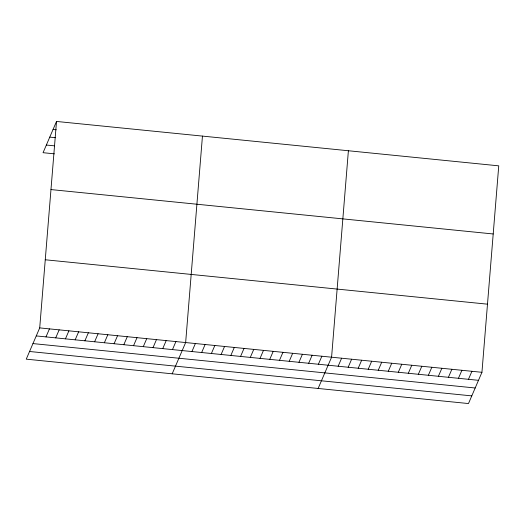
<?xml version="1.0" encoding="UTF-8"?>
<svg xmlns="http://www.w3.org/2000/svg" width="525" height="525" viewBox="0 0 525 525"><rect width="100%" height="100%" fill="white"/><g stroke="black" fill="none" stroke-linecap="round" stroke-linejoin="round"><path stroke-width="0.79" d="M39.71 327.902L56.516 121.446L498.75 165.841L481.943 372.304L468.484 403.554L26.25 359.159L39.71 327.902L481.943 372.304M202.453 136.093L185.647 342.556L172.187 373.807M348.39 150.747L331.583 357.21L318.124 388.461M56.516 121.446L43.057 152.696L54.403 153.838M45.99 336.899L49.442 328.88M55.716 337.87L59.167 329.858M65.448 338.848L68.9 330.835M75.173 339.826L78.625 331.813M84.906 340.804L88.357 332.784M94.631 341.782L98.083 333.762M104.363 342.759L107.815 334.74M114.089 343.731L117.541 335.718M123.821 344.708L127.273 336.696M133.547 345.686L137.005 337.673M143.279 346.664L146.731 338.645M153.011 347.642L156.463 339.623M162.737 348.62L166.189 340.6M172.469 349.598L175.921 341.578M191.927 351.547L195.379 343.534M201.652 352.524L205.104 344.512M211.385 353.502L214.837 345.483M221.11 354.48L224.562 346.461M230.843 355.458L234.294 347.438M240.568 356.429L244.027 348.416M250.3 357.407L253.752 349.394M260.033 358.385L263.484 350.372M269.758 359.363L273.21 351.343M279.49 360.34L282.942 352.321M289.216 361.318L292.668 353.299M298.948 362.296L302.4 354.277M308.674 363.267L312.126 355.254M318.406 364.245L321.858 356.232M338.159 366.227L341.611 358.214M348.18 367.238L351.632 359.218M358.208 368.242L361.659 360.229M368.228 369.246L371.68 361.233M378.256 370.256L381.708 362.237M388.277 371.26L391.729 363.248M398.304 372.271L401.756 364.252M408.325 373.275L411.777 365.256M418.353 374.279L421.805 366.266M428.374 375.29L431.826 367.27M438.401 376.294L441.853 368.274M448.422 377.298L451.874 369.285M458.443 378.308L461.902 370.289M468.471 379.312L471.923 371.293M53.058 129.458L56.306 129.787M49.757 137.13L55.433 137.701M46.358 145.031L54.462 145.845M50.971 189.577L493.205 233.973M45.255 259.77L487.489 304.172M36.258 335.921L478.492 380.317M32.957 343.586L475.191 387.988M29.551 351.488L471.791 395.889"/></g></svg>
